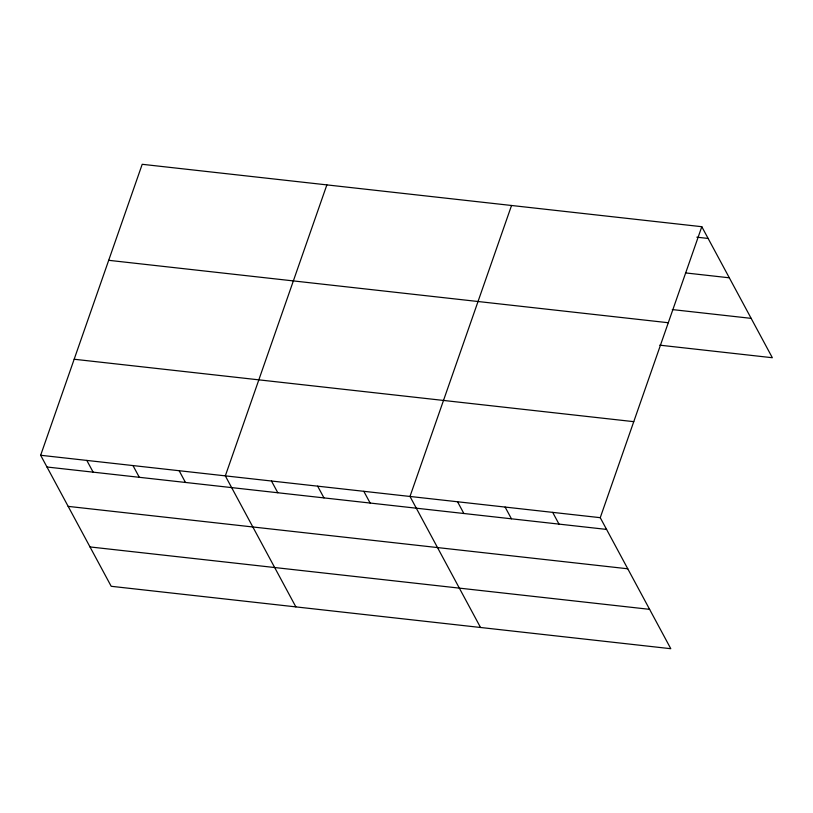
<?xml version="1.0" encoding="UTF-8"?>
<svg xmlns="http://www.w3.org/2000/svg" width="813" height="813" viewBox="0 0 813 813"><rect width="100%" height="100%" fill="white"/><g stroke="black" fill="none" stroke-linecap="round" stroke-linejoin="round"><path stroke-width="1.22" d="M701.802 226.705L600.248 517.678L670.796 648.703L111.198 586.295L40.65 455.27L142.204 164.297L701.802 226.705L772.35 357.73L659.699 345.159M326.867 184.886L225.323 475.869L295.871 606.894M511.54 205.486L409.986 496.458L480.534 627.484M696.853 237.183L708.123 238.443M685.501 272.914L729.312 277.802M672.29 309.57L751.151 318.361M108.688 260.312L668.286 322.731M74.166 359.244L633.764 421.662M40.65 455.27L600.248 517.678M46.971 467.008L606.569 529.415M68.16 506.377L627.768 568.785M89.999 546.936L649.607 609.344M552.688 512.373L558.998 524.111M505.117 507.068L511.438 518.806M457.556 501.763L463.867 513.501M363.818 491.316L370.139 503.044M317.649 486.164L323.97 497.902M271.481 481.011L277.802 492.749M179.155 470.717L185.466 482.455M132.986 465.575L139.308 477.302M86.818 460.422L93.139 472.16"/></g></svg>
